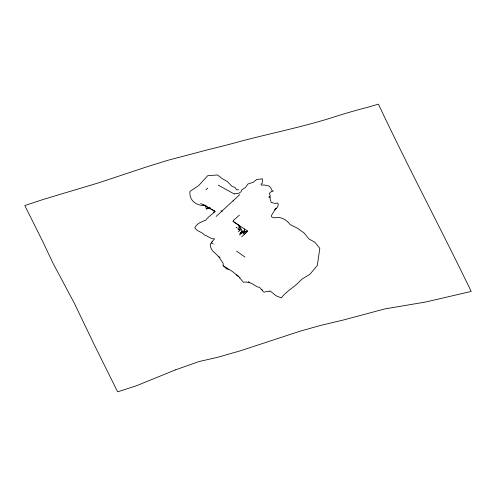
<?xml version="1.0" encoding="UTF-8"?>
<svg xmlns="http://www.w3.org/2000/svg" width="496" height="496" viewBox="0 0 496 496"><rect width="100%" height="100%" fill="white"/><g stroke="black" fill="none" stroke-linecap="round" stroke-linejoin="round"><path stroke-width="0.74" d="M234.087 221.892L239.407 225.587L243.214 232.94L244.144 232.537M244.652 229.04L247.678 231.086L244.361 234.323L243.214 232.928L244.652 229.028L232.866 221.439L233.678 220.701L233.331 220.522L239.388 215.14M244.509 230.981L246.444 232.271L244.516 230.969L243.406 232.06L245.34 233.349M245.811 231.861L247.678 231.068M244.361 234.323L241.701 236.778M268.838 197.048L270.295 197.141L270.053 198.791L271.207 202.43L275.255 203.478L277.338 202.932L278.337 204.042L277.704 206.782C274.982 209.368 273.302 212.548 271.38 215.648L271.628 216.944L274.393 217.899C280.339 216.126 286.595 219.678 290.011 224.49L297.619 228.327L304.098 233.008L309.027 239.035L314.799 242.166L319.808 248.378L317.304 265.484L310.037 274.152L301.909 279.18L299.361 281.635C293.787 287.637 286.204 291.257 281.3 297.91L276.036 295.746L269.929 290.799L268.962 291.673L267.883 291.239L264.213 292.144L263.419 291.791L259.458 287.234L257.567 286.998L251.447 283.284L246.549 282.057L243.3 282.181L238.378 276.198C234.546 273.718 231.136 269.334 226.412 268.764L223.138 265.571L223.107 263.271L218.755 256.705L212.517 250.74L210.912 248.043L210.174 244.497L211.215 242.885L213.268 243.958M239.246 229.549L238.973 229.183L239.444 229.406M239.277 229.146L238.967 229.239M240.628 233.015L241.236 233.486M241.323 233.492L240.566 232.953M241.781 231.719L242.55 232.364L241.763 231.731L241.205 232.24M241.856 231.359L241.583 230.987L242.06 231.155M239.661 234.943L242.693 232.258L241.912 231.713L240.467 233.089L241.868 231.595M241.998 232.872L241.242 232.333M239.618 277.946L239.853 277.487M238.136 276.588L238.378 276.198M210.261 207.874L206.33 208.99L205.536 205.642C196.8 205.995 188.858 200.762 189.962 191.431L198.673 185.597L207.793 175.658L217.477 174.983L222.419 178.765L227.428 181.61L231.83 186.242L235.092 187.531L236.536 189.77L238.7 189.813M226.412 268.764L226.951 268.113L228.873 269.533M211.377 242.885L212.226 241.583M211.246 242.68L214.576 238.892C210.614 239.109 208.066 236.034 204.594 235.03C201.841 231.781 196.955 231.558 194.804 227.738C196.8 223.498 201.587 221.737 205.691 220.199C208.097 216.845 211.612 214.706 214.663 211.879L214.439 211.091L208.376 207.576M206.33 208.99L207.545 207.712M206.051 189.677L207.762 188.145M216.144 216.417L239.779 194.599M238.223 231.88L240.597 229.685L237.999 224.657M239.568 234.093L241.912 231.719M242.476 232.221L241.924 232.736L241.341 232.333M234.534 193.818L238.812 193.242L241.062 191.766L241.695 189.918L245.52 187.395L248.043 183.942L253.115 182.342L256.723 179.49L262.564 178.858L262.167 183.452L260.952 184.165L261.714 185.281L263.971 184.909L269.229 186.099L270.859 188.003L271.833 190.328L273.339 191.202L271.486 191.406L269.254 193.502L270.363 196.007L269.117 197.185M275.429 208.835L276.452 208.252M214.439 211.091L213.633 212.238L214.03 212.462M238.353 276.452L236.48 274.933M205.542 205.66L206.931 206.274M207.384 207.037L203.131 204.749M200.663 203.447L215.456 211.47M234.465 194.122L218.215 185.113M233.163 200.756L233.591 200.992M218.755 256.705L220.069 257.424M221.005 210.695L222.27 211.42M261.33 289.329L262.62 290.154M223.138 265.571L226.951 268.113M239.587 227.726L239.239 227.441L237.72 228.885L239.866 230.361M208.853 207.247L209.907 207.973M204.476 204.935L205.493 205.635M241.236 233.604L240.541 233.194M236.58 251.106L244.981 257.058M248.515 281.567L249.531 282.497M275.268 209.554L274.914 209.126L274.939 209.895M236.35 227.435L236.828 227.602L236.35 227.435M241.831 232.934L241.124 232.444L241.788 232.977M175.683 369.787L136.431 385.758L117.639 391.84L94.277 344.763L74.338 303.236L53.022 263.233L42.588 241.186L24.8 205.549L43.611 199.324L99.206 182.658L147.2 166.693L167.902 160.276L209.095 149.426A699.292 381.368 -27.4 0 0 243.846 140.442C273.439 132.767 303.434 126.66 332.605 117.453A348.626 190.036 -27.4 0 1 367.48 107.341L378.448 104.16C408.022 167.239 440.95 228.681 471.2 291.443L425.661 302.014L384.902 308.896L343.685 319.932L320.571 325.426L299.931 331.241L240.287 350.827L217.043 357.455L199.107 361.528L175.683 369.787"/></g></svg>
